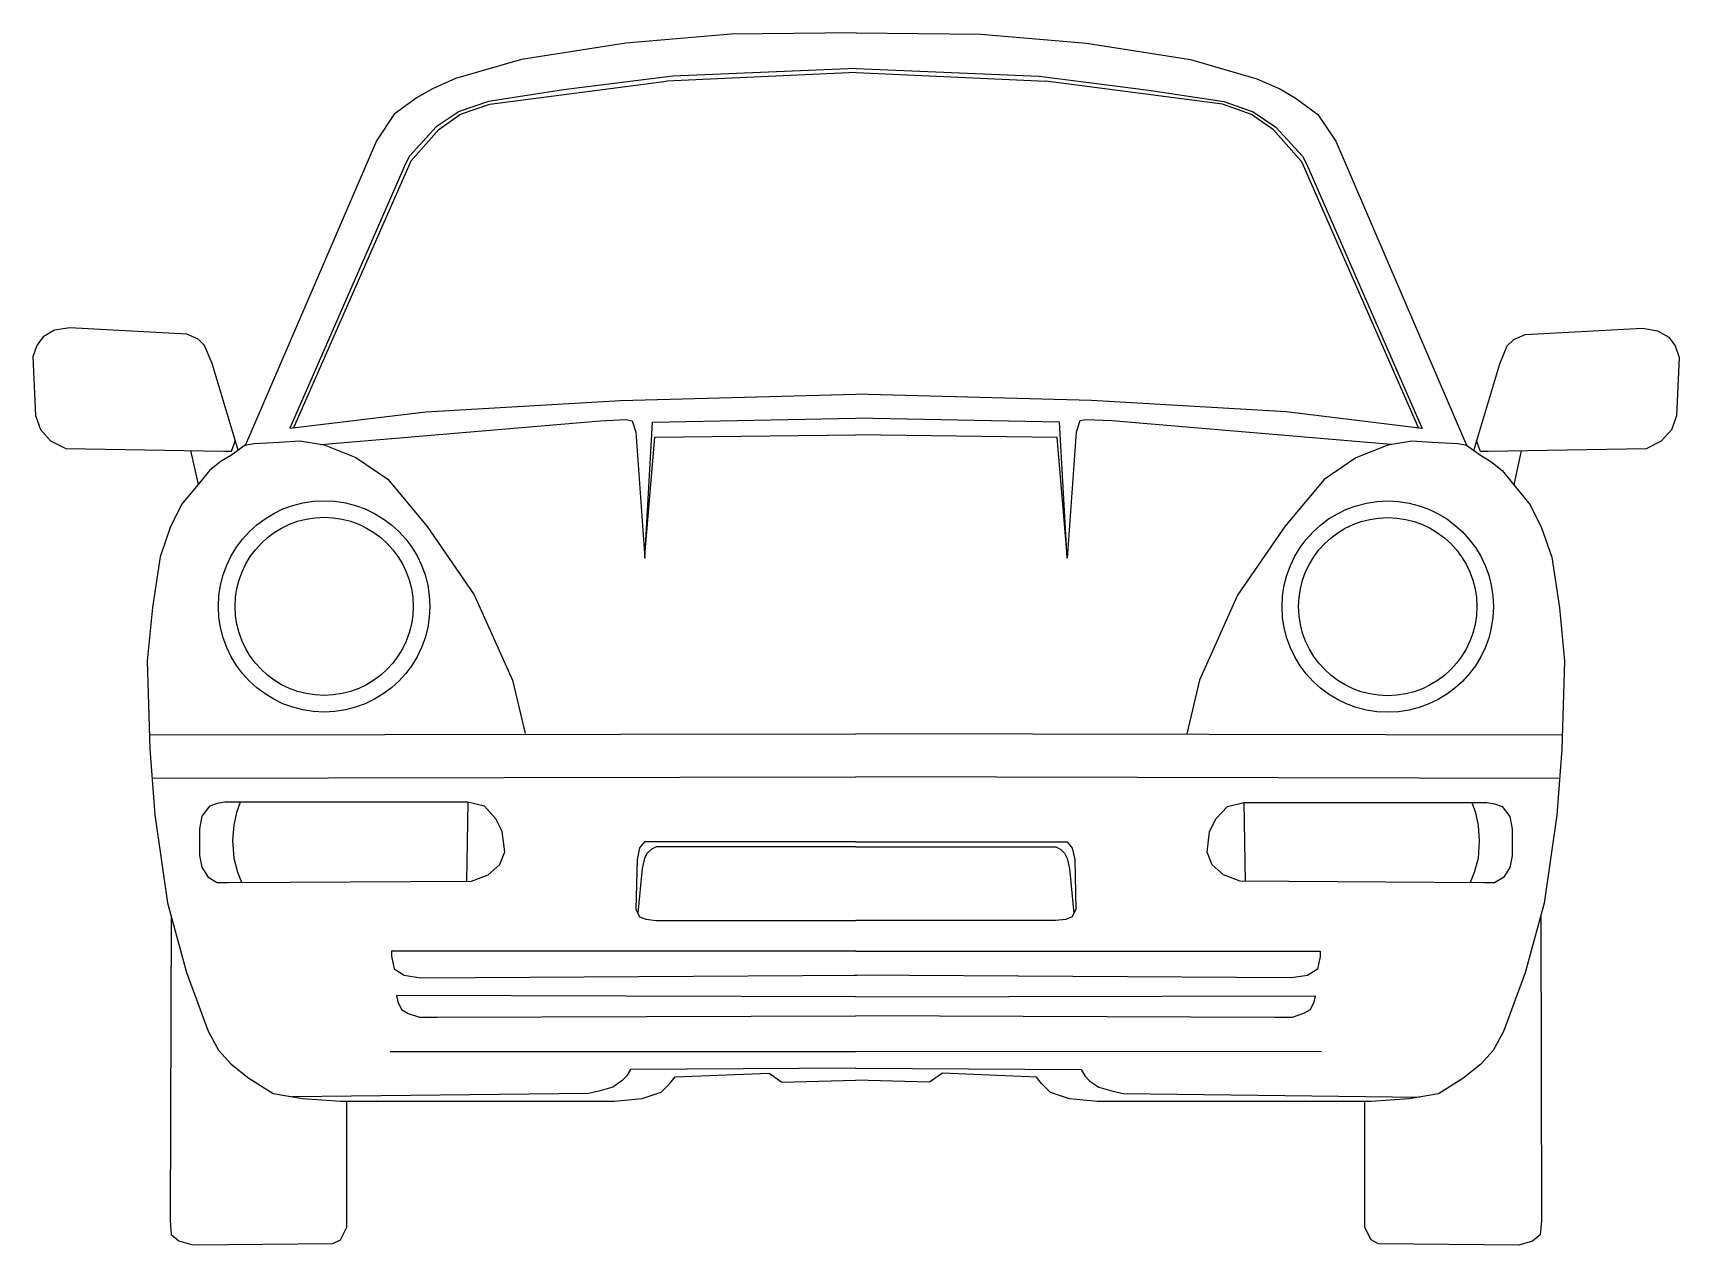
# Model space of a CAD drawing. Extents: x -93 to 89, y 0 to 134.
import ezdxf

# ---------------------------------------------------------------- set-up
doc = ezdxf.new("R2010")
doc.units = 0
doc.header["$MEASUREMENT"] = 0
doc.layers.get('0').update_dxf_attribs({"linetype": 'CONTINUOUS'})

msp = doc.modelspace()

# ---------------------------------------------------------------- linework, layer by layer
at = {"color": 0, "linetype": 'ByBlock'}
for p, q in [((-27.29, 132.48), (-38.78, 130.67)), ((-15.66, 133.47), (-27.29, 132.48)), ((-1.91, 133.6), (-15.66, 133.47)), ((-1.91, 133.6), (11.84, 133.47)), ((11.84, 133.47), (23.47, 132.47)), ((23.47, 132.47), (34.96, 130.66)), ((-38.78, 130.67), (-46.07, 128.56)), ((34.96, 130.66), (42.25, 128.54)), ((-22.1, 128.84), (-34.17, 127.31)), ((-1.91, 129.25), (-22.81, 128.28)), ((-1.91, 129.67), (-22.1, 128.84)), ((-1.91, 129.67), (18.28, 128.83)), ((-1.91, 129.25), (18.99, 128.27)), ((18.28, 128.83), (30.35, 127.29)), ((-48.61, 127.44), (-50.29, 126.46)), ((-46.07, 128.56), (-48.61, 127.44)), ((-34.17, 127.31), (-42.44, 126.04)), ((-42.29, 125.76), (-22.81, 128.28)), ((38.47, 125.74), (18.99, 128.27)), ((30.35, 127.29), (38.62, 126.02)), ((42.25, 128.54), (44.79, 127.42)), ((44.79, 127.42), (46.47, 126.44)), ((-50.29, 126.46), (-52.81, 124.64)), ((-42.44, 126.04), (-45.66, 124.92)), ((-45.51, 124.63), (-42.29, 125.76)), ((41.69, 124.61), (38.47, 125.74)), ((38.62, 126.02), (41.84, 124.9)), ((46.47, 126.44), (48.98, 124.61)), ((-52.81, 124.64), (-54.78, 121.7)), ((-45.66, 124.92), (-48.19, 123.24)), ((-47.9, 122.95), (-45.51, 124.63)), ((44.08, 122.93), (41.69, 124.61)), ((41.84, 124.9), (44.37, 123.22)), ((48.98, 124.61), (50.95, 121.68)), ((-54.78, 121.7), (-69.22, 88.18)), ((-48.19, 123.24), (-51.12, 120.02)), ((-51, 119.46), (-47.9, 122.95)), ((47.17, 119.44), (44.08, 122.93)), ((44.37, 123.22), (47.3, 120)), ((50.95, 121.68), (65.38, 88.15)), ((-51.12, 120.02), (-51.56, 119.17)), ((47.3, 120), (47.73, 119.15)), ((-51.56, 119.17), (-64.32, 90.01)), ((-51, 119.46), (-63.91, 90.06)), ((47.17, 119.44), (60.07, 90.03)), ((47.73, 119.15), (60.48, 89.98)), ((-91.51, 100.11), (-92.22, 99.13)), ((-90.26, 100.82), (-91.51, 100.11)), ((-88.58, 101.09), (-90.26, 100.82)), ((-75.68, 100.4), (-88.58, 101.09)), ((-74.41, 99.84), (-75.68, 100.4)), ((-73.71, 99.13), (-74.41, 99.84)), ((69.87, 99.09), (70.58, 99.8)), ((70.58, 99.8), (71.85, 100.36)), ((71.85, 100.36), (84.75, 101.04)), ((84.75, 101.04), (86.43, 100.77)), ((86.43, 100.77), (87.68, 100.07)), ((87.68, 100.07), (88.38, 99.09)), ((-92.22, 99.13), (-92.63, 97.87)), ((-72.88, 97.16), (-73.71, 99.13)), ((69.04, 97.12), (69.87, 99.09)), ((88.38, 99.09), (88.8, 97.82)), ((-92.63, 97.87), (-92.36, 91.43)), ((-70.01, 87.61), (-72.88, 97.16)), ((66.17, 87.57), (69.04, 97.12)), ((88.8, 97.82), (88.53, 91.38)), ((-49.32, 91.83), (-27.86, 93.09)), ((-27.86, 93.09), (-1.92, 93.78)), ((24.03, 93.08), (-1.92, 93.78)), ((45.48, 91.81), (24.03, 93.08)), ((-92.36, 91.43), (-91.8, 89.87)), ((-64.32, 90.01), (-49.32, 91.83)), ((-60.9, 88.24), (-30.11, 90.85)), ((-30.11, 90.85), (-27.3, 90.98)), ((-27.3, 90.98), (-26.6, 90.85)), ((-26.6, 90.85), (-26.18, 89.58)), ((-24.35, 90.7), (-1.92, 91.12)), ((20.52, 90.69), (-1.92, 91.12)), ((22.76, 90.84), (22.34, 89.57)), ((23.46, 90.96), (22.76, 90.84)), ((26.27, 90.84), (23.46, 90.96)), ((57.06, 88.21), (26.27, 90.84)), ((60.48, 89.98), (45.48, 91.81)), ((88.53, 91.38), (87.96, 89.83)), ((-91.8, 89.87), (-90.68, 88.62)), ((-26.18, 89.58), (-25.21, 75.71)), ((-25.21, 75.71), (-24.35, 90.7)), ((-25.19, 75.98), (-24.08, 89.02)), ((-24.08, 89.02), (-1.92, 89.29)), ((20.24, 89.01), (-1.92, 89.29)), ((21.35, 75.97), (20.24, 89.01)), ((21.36, 75.69), (20.52, 90.69)), ((22.34, 89.57), (21.36, 75.69)), ((87.96, 89.83), (86.84, 88.58)), ((-90.68, 88.62), (-89, 87.77)), ((-89, 87.77), (-71.61, 87.5)), ((-75.25, 87.55), (-74.42, 83.81)), ((-71.61, 87.5), (-70.76, 87.5)), ((-69.22, 88.18), (-70.76, 87.06)), ((-70.76, 87.5), (-70.49, 88.18)), ((-70.49, 88.18), (-70.33, 88.66)), ((-69.29, 88.14), (-68.25, 88.33)), ((-68.25, 88.33), (-65.44, 88.47)), ((-65.44, 88.47), (-63.2, 88.61)), ((-63.2, 88.61), (-60.54, 88.18)), ((-60.54, 88.18), (-57.03, 86.79)), ((56.7, 88.15), (53.19, 86.76)), ((59.36, 88.58), (56.7, 88.15)), ((61.6, 88.44), (59.36, 88.58)), ((64.41, 88.29), (61.6, 88.44)), ((65.45, 88.11), (64.41, 88.29)), ((65.38, 88.15), (66.92, 87.03)), ((66.65, 88.15), (66.49, 88.63)), ((66.92, 87.46), (66.65, 88.15)), ((67.77, 87.46), (66.92, 87.46)), ((85.16, 87.73), (67.77, 87.46)), ((71.41, 87.52), (70.58, 83.77)), ((86.84, 88.58), (85.16, 87.73)), ((-73.15, 85.38), (-74.27, 83.99)), ((-71.89, 86.37), (-73.15, 85.38)), ((-70.76, 87.06), (-71.89, 86.37)), ((-57.03, 86.79), (-53.52, 84.4)), ((53.19, 86.76), (49.68, 84.37)), ((66.92, 87.03), (68.04, 86.34)), ((68.04, 86.34), (69.31, 85.34)), ((69.31, 85.34), (70.43, 83.95)), ((-74.27, 83.99), (-76.25, 81.6)), ((-53.52, 84.4), (-49.18, 79.2)), ((49.68, 84.37), (45.34, 79.18)), ((70.43, 83.95), (72.4, 81.56)), ((-76.25, 81.6), (-77.5, 79.08)), ((72.4, 81.56), (73.65, 79.05)), ((-77.5, 79.08), (-78.62, 75.85)), ((-49.18, 79.2), (-43.99, 71.64)), ((45.34, 79.18), (40.14, 71.62)), ((73.65, 79.05), (74.77, 75.81)), ((-78.62, 75.85), (-79.47, 70.24)), ((74.77, 75.81), (75.62, 70.2)), ((-43.99, 71.64), (-39.79, 62.25)), ((40.14, 71.62), (35.94, 62.23)), ((-79.47, 70.24), (-80.03, 64.36)), ((75.62, 70.2), (76.18, 64.32)), ((-80.03, 64.36), (-79.75, 54.68)), ((76.18, 64.32), (75.89, 54.64)), ((-39.79, 62.25), (-38.38, 56.35)), ((35.94, 62.23), (34.53, 56.33)), ((-79.79, 56.21), (-1.93, 56.34)), ((75.93, 56.17), (-1.93, 56.34)), ((-79.75, 54.68), (-79.19, 47.39)), ((75.89, 54.64), (75.33, 47.35)), ((-79.5, 51.44), (-1.93, 51.58)), ((75.64, 51.41), (-1.93, 51.58)), ((-79.19, 47.39), (-77.79, 37.71)), ((-74.01, 47.24), (-74.28, 45.85)), ((-73.16, 48.36), (-74.01, 47.24)), ((-72.33, 48.65), (-73.16, 48.36)), ((-71.48, 48.8), (-72.33, 48.65)), ((-44.7, 48.79), (-71.48, 48.8)), ((-70.21, 47.67), (-70.5, 46.26)), ((-69.8, 48.79), (-70.21, 47.67)), ((-44.7, 48.79), (-44.85, 40.08)), ((-42.87, 48.36), (-44.7, 48.79)), ((-41.61, 46.96), (-42.87, 48.36)), ((37.75, 46.94), (39.01, 48.33)), ((39.01, 48.33), (40.84, 48.77)), ((40.84, 48.77), (40.98, 40.06)), ((40.84, 48.77), (67.62, 48.76)), ((65.94, 48.76), (66.35, 47.64)), ((66.35, 47.64), (66.64, 46.23)), ((67.62, 48.76), (68.47, 48.62)), ((68.47, 48.62), (69.3, 48.33)), ((69.3, 48.33), (70.15, 47.2)), ((70.15, 47.2), (70.42, 45.81)), ((75.33, 47.35), (73.93, 37.67)), ((-74.28, 45.85), (-74.28, 42.9)), ((-70.5, 46.26), (-70.65, 44.58)), ((-40.92, 45.55), (-41.61, 46.96)), ((-40.63, 43.31), (-40.92, 45.55)), ((36.77, 43.29), (37.06, 45.53)), ((37.06, 45.53), (37.75, 46.94)), ((66.64, 46.23), (66.78, 44.55)), ((70.42, 45.81), (70.42, 42.86)), ((-70.65, 44.58), (-70.5, 42.63)), ((-25.78, 43.74), (-26.05, 42.47)), ((-25.22, 44.42), (-25.78, 43.74)), ((-24.37, 44.42), (-25.22, 44.42)), ((-24.51, 43.59), (-24.93, 43.17)), ((-23.95, 43.86), (-24.51, 43.59)), ((-1.93, 44.42), (-24.37, 44.42)), ((-1.93, 43.86), (-23.95, 43.86)), ((-1.93, 44.42), (20.5, 44.41)), ((-1.93, 43.86), (20.09, 43.85)), ((20.09, 43.85), (20.65, 43.58)), ((20.5, 44.41), (21.35, 44.41)), ((20.65, 43.58), (21.06, 43.16)), ((21.35, 44.41), (21.91, 43.72)), ((21.91, 43.72), (22.19, 42.46)), ((66.78, 44.55), (66.64, 42.59)), ((-74.28, 42.9), (-74.01, 41.63)), ((-70.5, 42.63), (-70.09, 41.07)), ((-42.46, 40.79), (-41.19, 41.91)), ((-41.19, 41.91), (-40.63, 43.31)), ((-26.05, 42.47), (-26.19, 37.01)), ((-25.22, 42.61), (-25.49, 41.49)), ((-24.93, 43.17), (-25.22, 42.61)), ((21.06, 43.16), (21.35, 42.6)), ((21.35, 42.6), (21.62, 41.48)), ((22.19, 42.46), (22.33, 36.99)), ((37.33, 41.89), (36.77, 43.29)), ((38.6, 40.77), (37.33, 41.89)), ((66.64, 42.59), (66.22, 41.04)), ((70.42, 42.86), (70.15, 41.6)), ((-74.01, 41.63), (-73.31, 40.51)), ((-73.31, 40.51), (-72.33, 39.95)), ((-72.33, 39.95), (-71.06, 39.95)), ((-71.06, 39.95), (-44.29, 40.09)), ((-70.09, 41.07), (-69.65, 39.96)), ((-44.29, 40.09), (-42.46, 40.79)), ((-25.49, 41.49), (-25.97, 36.54)), ((21.62, 41.48), (22.1, 36.53)), ((40.42, 40.07), (38.6, 40.77)), ((67.2, 39.91), (40.42, 40.07)), ((66.22, 41.04), (65.79, 39.92)), ((69.44, 40.47), (68.47, 39.91)), ((70.15, 41.6), (69.44, 40.47)), ((68.47, 39.91), (67.2, 39.91)), ((-77.79, 37.71), (-75.7, 30)), ((-77.41, 36.3), (-77.52, 2.66)), ((-26.19, 37.01), (-25.78, 36.16)), ((22.33, 36.99), (21.91, 36.14)), ((73.93, 37.67), (71.83, 29.96)), ((-25.78, 36.16), (-25.07, 35.88)), ((-25.07, 35.88), (-23.95, 35.74)), ((-23.95, 35.74), (-1.93, 35.73)), ((20.08, 35.73), (-1.93, 35.73)), ((21.21, 35.87), (20.08, 35.73)), ((21.91, 36.14), (21.21, 35.87)), ((73.55, 36.27), (73.63, 2.62)), ((-1.93, 32.37), (-53.12, 32.38)), ((-53.12, 32.38), (-53.12, 31.82)), ((-53.12, 31.82), (-52.83, 30.41)), ((-1.93, 32.37), (49.25, 32.35)), ((49.25, 31.79), (48.96, 30.38)), ((49.25, 32.35), (49.25, 31.79)), ((-75.7, 30), (-73.31, 23.56)), ((-52.83, 30.41), (-51.71, 29.72)), ((-51.71, 29.72), (-49.9, 29.43)), ((-49.9, 29.43), (-1.79, 29.71)), ((46.03, 29.41), (-2.08, 29.71)), ((47.84, 29.7), (46.03, 29.41)), ((48.96, 30.38), (47.84, 29.7)), ((71.83, 29.96), (69.44, 23.52)), ((-1.94, 27.32), (-52.56, 27.48)), ((-52.56, 27.48), (-52.41, 26.77)), ((-1.94, 27.32), (48.69, 27.45)), ((48.69, 27.45), (48.54, 26.75)), ((-52.41, 26.77), (-52, 25.92)), ((-52, 25.92), (-51.29, 25.51)), ((-51.29, 25.51), (-50.03, 25.09)), ((47.42, 25.48), (46.15, 25.06)), ((48.13, 25.9), (47.42, 25.48)), ((48.54, 26.75), (48.13, 25.9)), ((-50.03, 25.09), (-48.07, 25.09)), ((-48.07, 25.09), (-1.94, 25.22)), ((44.2, 25.06), (-1.94, 25.22)), ((46.15, 25.06), (44.2, 25.06)), ((-73.31, 23.56), (-72.19, 21.44)), ((69.44, 23.52), (68.32, 21.41)), ((-72.19, 21.44), (-70.78, 19.9)), ((-53.26, 21.31), (-1.94, 21.29)), ((49.39, 21.28), (-1.94, 21.29)), ((68.32, 21.41), (66.91, 19.87)), ((-70.78, 19.9), (-68.83, 18.36)), ((-68.83, 18.36), (-66.17, 16.68)), ((-27.18, 18.62), (-27.74, 18.06)), ((-26.76, 19.33), (-27.18, 18.62)), ((-1.94, 19.47), (-26.76, 19.33)), ((-22.42, 17.79), (-21.86, 18.5)), ((-21.86, 18.5), (-11.47, 18.91)), ((-11.47, 18.91), (-10.08, 17.93)), ((-1.94, 19.47), (22.89, 19.32)), ((7.6, 18.9), (6.2, 17.93)), ((17.98, 18.49), (7.6, 18.9)), ((18.54, 17.78), (17.98, 18.49)), ((22.89, 19.32), (23.3, 18.61)), ((23.3, 18.61), (23.86, 18.05)), ((64.95, 18.33), (62.29, 16.65)), ((66.91, 19.87), (64.95, 18.33)), ((-66.17, 16.68), (-62.93, 16.12)), ((-31.39, 16.67), (-64.06, 16.31)), ((-30.27, 16.94), (-31.39, 16.67)), ((-28.72, 17.38), (-30.27, 16.94)), ((-27.74, 18.06), (-28.72, 17.38)), ((-25.49, 16.11), (-23.4, 16.81)), ((-23.4, 16.81), (-22.42, 17.79)), ((-10.08, 17.93), (-1.94, 18.14)), ((6.2, 17.93), (-1.94, 18.14)), ((19.52, 16.8), (18.54, 17.78)), ((21.62, 16.1), (19.52, 16.8)), ((23.86, 18.05), (24.84, 17.36)), ((24.84, 17.36), (26.39, 16.93)), ((26.39, 16.93), (27.52, 16.66)), ((27.52, 16.66), (60.19, 16.28)), ((62.29, 16.65), (59.05, 16.09)), ((-62.93, 16.12), (-58.73, 15.83)), ((-58.73, 15.83), (-28.59, 15.82)), ((-58.03, 1.95), (-58.03, 15.83)), ((-28.59, 15.82), (-25.49, 16.11)), ((24.71, 15.81), (21.62, 16.1)), ((54.85, 15.8), (24.71, 15.81)), ((54.15, 1.92), (54.15, 15.8)), ((59.05, 16.09), (54.85, 15.8)), ((-77.52, 2.66), (-77.39, 1.12)), ((-58.73, 0.56), (-58.03, 1.95)), ((54.85, 0.53), (54.15, 1.92)), ((73.63, 2.62), (73.5, 1.08)), ((-77.39, 1.12), (-76.54, 0.42)), ((-76.54, 0.42), (-75, 0)), ((-75, 0), (-59.57, 0.12)), ((-59.57, 0.12), (-58.73, 0.56)), ((55.68, 0.1), (54.85, 0.53)), ((71.12, -0.04), (55.68, 0.1)), ((72.65, 0.38), (71.12, -0.04)), ((73.5, 1.08), (72.65, 0.38))]:
    msp.add_line(p, q, dxfattribs=at)
for centre, radius in [((-60.54, 70.38), 11.65), ((56.69, 70.35), 11.65), ((-60.54, 70.38), 9.82), ((56.69, 70.35), 9.82)]:
    msp.add_circle(centre, radius, dxfattribs=at)

doc.saveas('drawing.dxf')
